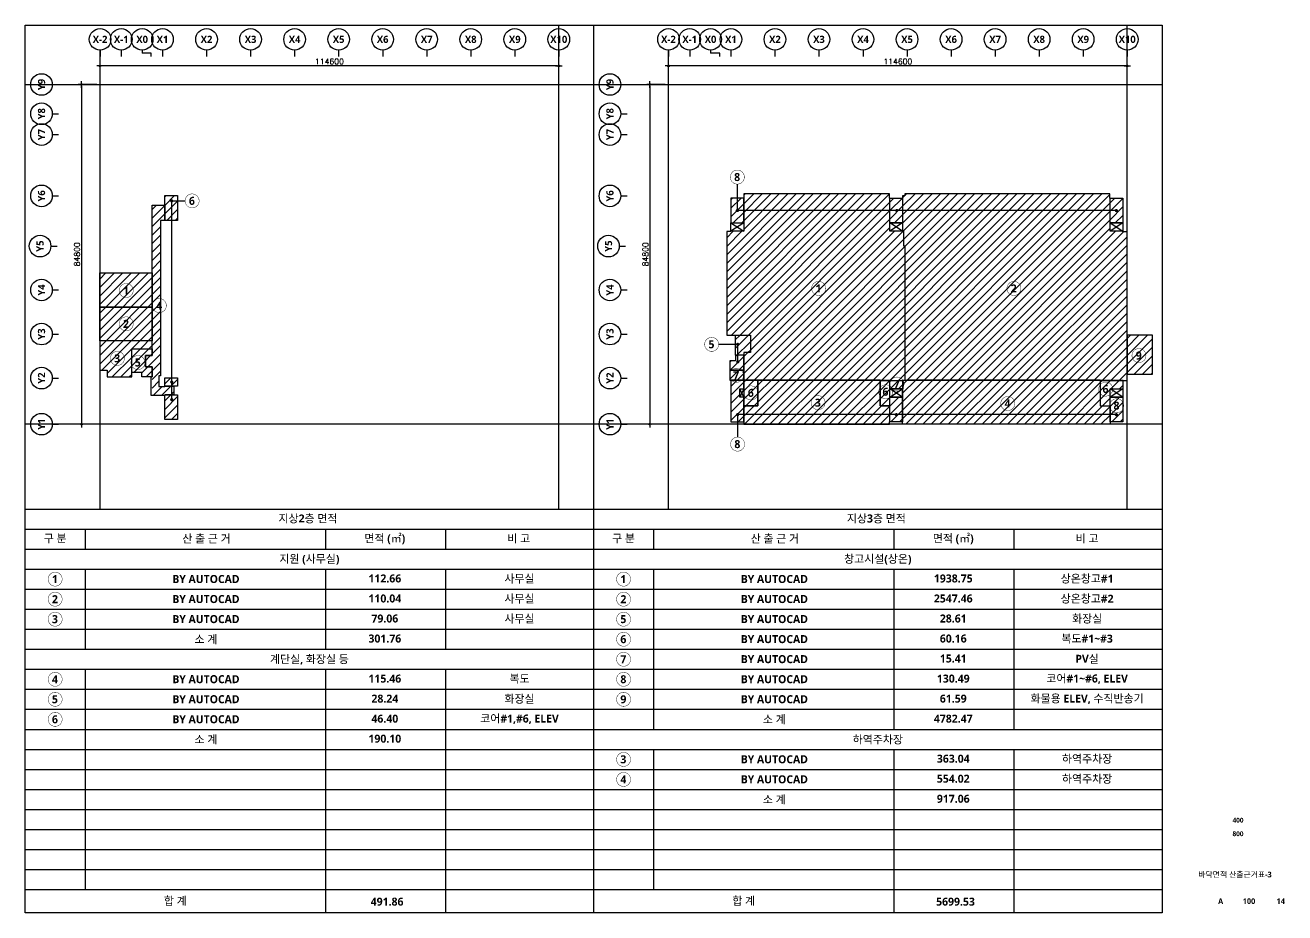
# Model space of a CAD drawing. Header units: millimetres. Extents: x 8000 to 190005487, y 8000 to 455456909.
# Drawn here: x 680000 to 994675, y 8000 to 229600 of the extents above; entities that cross this region are included whole.
import ezdxf
from ezdxf.enums import TextEntityAlignment as Align

# ---------------------------------------------------------------- set-up
doc = ezdxf.new("R2010")
doc.units = ezdxf.units.MM
doc.header["$LTSCALE"] = 800
doc.header["$MEASUREMENT"] = 0
doc.header["$PDSIZE"] = -10
doc.layers.get('0').update_dxf_attribs({"linetype": 'CONTINUOUS'})
doc.layers.get('Defpoints').update_dxf_attribs({"color": 153, "linetype": 'CONTINUOUS'})
for name, color, linetype in [('1-HY', 8, 'CONTINUOUS'), ('8', 8, 'CONTINUOUS'), ('A-ANNO-TEXT2', 3, 'CONTINUOUS'), ('A-ANNO-TITL', 7, 'CONTINUOUS'), ('COL', 2, 'CONTINUOUS'), ('X-SEC-종$0$A-ST-AXIS-BUB', 7, 'CONTINUOUS')]:
    doc.layers.add(name, color=color, linetype=linetype)
doc.layers.add('면적', color=210, linetype='CONTINUOUS', plot=False)
doc.styles.add('SH_대대리576', font='NanumGothicBold.ttf')
doc.styles.get("Standard").update_dxf_attribs({"font": 'SIMPLEX.shx'})
doc.dimstyles.new('사본 SHP 800', dxfattribs={"dimscale": 400, "dimtxt": 3.5, "dimasz": 1, "dimexe": 2, "dimexo": 2, "dimgap": 1, "dimtad": 1, "dimdec": 0, "dimzin": 0, "dimdsep": 46, "dimtxsty": 'Standard', "dimblk": 'DIMDOT', "dimcen": 0.09, "dimclrt": 3, "dimadec": 0, "dimazin": 1, "dimtfac": 1, "dimtdec": 0, "dimtix": 1, "dimtmove": 2, "dimatfit": 0, "dimldrblk": 'DIMDOT', "dimfxl": 1, "dimtfillclr": 3, "dimtolj": 1, "dimtzin": 0, "dimarcsym": 0})
pattern_1 = [(45, (-2359982.4, 1441491.1), (-1060.6602, 1060.6602), [])]

# ---------------------------------------------------------------- blocks, each defined once
blk = doc.blocks.new('X-SEC-종$0$A-ST-AXIS-BUB-1')
at = {"layer": 'X-SEC-종$0$A-ST-AXIS-BUB'}
blk.add_line((0, 350), (0, 0), dxfattribs=at)
blk.add_circle((0, 950), 600, dxfattribs=at)
blk = doc.blocks.new('A$C75C439D1')
at = {"layer": 'X-SEC-종$0$A-ST-AXIS-BUB'}
blk.add_line((1800, 1050, -103000), (1800, 525, -103000), dxfattribs=at)
at = {"layer": 'X-SEC-종$0$A-ST-AXIS-BUB', "elevation": -103000}
blk.add_lwpolyline([(3323, 0), (3323, 525), (1800, 525)], dxfattribs=at)
at = {"layer": 'X-SEC-종$0$A-ST-AXIS-BUB'}
blk.add_circle((1800, 2850, -103000), 1800, dxfattribs=at)
blk = doc.blocks.new('DIMDOT')
at = {"color": 0}
blk.add_line((-2, 0), (2, 0), dxfattribs=at)
for radius in [0.5, 0.25]:
    blk.add_circle((0, 0), radius, dxfattribs=at)
blk = doc.blocks.new('*D111')
at = {"color": 0, "lineweight": -2}
for p, q in [((840705, 215593), (840705, 220241)), ((954905, 219441), (841105, 219441)), ((955305, 215593), (955305, 220241))]:
    blk.add_line(p, q, dxfattribs=at)
at = {"layer": 'Defpoints', "color": 0}
for p in [(840705, 219441), (840705, 214793), (955305, 214793)]:
    blk.add_point(p, dxfattribs=at)
at = {"color": 0, "linetype": 'ByBlock', "lineweight": -2, "xscale": 400, "yscale": 400, "zscale": 400, "rotation": 180}
blk.add_blockref('DIMDOT', (840705, 219441), dxfattribs=at)
at = {"color": 0, "linetype": 'ByBlock', "lineweight": -2, "xscale": 400, "yscale": 400, "zscale": 400}
blk.add_blockref('DIMDOT', (955305, 219441), dxfattribs=at)
at = {"color": 3, "insert": (898005, 220542), "char_height": 1400, "attachment_point": 5}
blk.add_mtext('\\A1;114600', dxfattribs=at)
blk = doc.blocks.new('*D112')
at = {"color": 0, "lineweight": -2}
for p, q in [((839905, 214793), (835257, 214793)), ((836057, 214393), (836057, 130393)), ((839905, 129993), (835257, 129993))]:
    blk.add_line(p, q, dxfattribs=at)
at = {"layer": 'Defpoints', "color": 0}
for p in [(840705, 214793), (836057, 129993), (840705, 129993)]:
    blk.add_point(p, dxfattribs=at)
at = {"color": 0, "linetype": 'ByBlock', "lineweight": -2, "xscale": 400, "yscale": 400, "zscale": 400}
for p, rotation in [((836057, 214793), 90), ((836057, 129993), 270)]:
    blk.add_blockref('DIMDOT', p, dxfattribs=dict(at, rotation=rotation))
at = {"color": 3, "insert": (834956, 172393), "char_height": 1400, "attachment_point": 5, "rotation": 90}
blk.add_mtext('\\A1;84800', dxfattribs=at)
blk = doc.blocks.new('*D113')
at = {"color": 0, "lineweight": -2}
for p, q in [((697905, 214793), (693257, 214793)), ((694057, 214393), (694057, 130393)), ((697905, 129993), (693257, 129993))]:
    blk.add_line(p, q, dxfattribs=at)
at = {"layer": 'Defpoints', "color": 0}
for p in [(698705, 214793), (694057, 129993), (698705, 129993)]:
    blk.add_point(p, dxfattribs=at)
at = {"color": 0, "linetype": 'ByBlock', "lineweight": -2, "xscale": 400, "yscale": 400, "zscale": 400}
for p, rotation in [((694057, 214793), 90), ((694057, 129993), 270)]:
    blk.add_blockref('DIMDOT', p, dxfattribs=dict(at, rotation=rotation))
at = {"color": 3, "insert": (692956, 172393), "char_height": 1400, "attachment_point": 5, "rotation": 90}
blk.add_mtext('\\A1;84800', dxfattribs=at)
blk = doc.blocks.new('*D114')
at = {"color": 0, "lineweight": -2}
for p, q in [((698705, 215593), (698705, 220241)), ((812905, 219441), (699105, 219441)), ((813305, 215593), (813305, 220241))]:
    blk.add_line(p, q, dxfattribs=at)
at = {"layer": 'Defpoints', "color": 0}
for p in [(698705, 219441), (698705, 214793), (813305, 214793)]:
    blk.add_point(p, dxfattribs=at)
at = {"color": 0, "linetype": 'ByBlock', "lineweight": -2, "xscale": 400, "yscale": 400, "zscale": 400, "rotation": 180}
blk.add_blockref('DIMDOT', (698705, 219441), dxfattribs=at)
at = {"color": 0, "linetype": 'ByBlock', "lineweight": -2, "xscale": 400, "yscale": 400, "zscale": 400}
blk.add_blockref('DIMDOT', (813305, 219441), dxfattribs=at)
at = {"color": 3, "insert": (756005, 220542), "char_height": 1400, "attachment_point": 5}
blk.add_mtext('\\A1;114600', dxfattribs=at)

msp = doc.modelspace()

# ---------------------------------------------------------------- hatches: boundary and pattern name
at = {"layer": '1-HY', "transparency": 33554687}
h = msp.add_hatch(dxfattribs=at)
h.set_pattern_fill('ANSI31', color=256, scale=12000)
h.set_pattern_definition(pattern_1)
h.paths.add_polyline_path([(714855.3, 141542.9), (718055.3, 141542.9), (718055.3, 139442.9), (714855.3, 139442.9)])
h.paths.add_polyline_path([(718055.3, 180842.9), (714855.3, 180842.9), (714855.3, 187042.9), (718055.3, 187042.9)])
h.paths.add_polyline_path([(711705.3, 159192.9), (698605.3, 159192.9), (698605.3, 167792.9), (711705.3, 167792.9)])
h.paths.add_polyline_path([(713405.3, 142092.9), (713405.3, 139392.9), (714855.3, 139392.9), (714855.3, 139442.9), (717105.3, 139442.9), (717105.3, 137342.9), (714855.3, 137342.9), (714855.3, 137142.9), (711705.3, 137142.9), (711705.3, 144332.9), (710035.3, 144332.9), (710035.3, 147102.9), (711705.3, 147102.9), (711705.3, 184692.9), (714855.3, 184692.9), (714855.3, 180842.9), (713805.3, 180842.9), (713805.3, 142092.9)])
h.paths.add_polyline_path([(711705.3, 150792.9), (698605.3, 150792.9), (698605.3, 159192.9), (711705.3, 159192.9)])
h.paths.add_polyline_path([(714855.3, 137342.9), (718055.3, 137342.9), (718055.3, 131142.9), (714855.3, 131142.9)])
h.paths.add_polyline_path([(706605.3, 142092.9), (706605.3, 148792.9), (711705.3, 148792.9), (711705.3, 150792.9), (698605.3, 150792.9), (698605.3, 143442.9), (700505.3, 143442.9), (700505.3, 141792.9), (706505.3, 141792.9), (706605.3, 141792.9)])
h.paths.add_polyline_path([(709135.3, 141792.9), (709135.3, 142912.9), (706605.3, 142912.9), (706605.3, 145732.9), (706605.3, 148792.9), (711705.3, 148792.9), (711705.3, 147102.9), (710035.3, 147102.9), (710035.3, 144332.9), (711705.3, 144332.9), (711705.3, 141792.9)])
h = msp.add_hatch(dxfattribs=at)
h.set_pattern_fill('ANSI31', color=256, scale=12000)
h.set_pattern_definition(pattern_1)
h.paths.add_polyline_path([(955255.3, 140992.9), (955255.3, 178017.9), (954205.3, 178017.9), (954205.3, 178142.9), (951005.3, 178142.9), (951005.3, 186442.9), (950955.3, 186442.9), (950955.3, 187492.9), (899755.3, 187492.9), (899755.3, 186992.9), (899205.3, 186992.9), (899205.3, 186442.9), (899205.3, 178142.9), (896005.3, 178142.9), (896005.3, 186442.9), (895955.3, 186442.9), (895955.3, 187492.9), (859555.3, 187492.9), (859555.3, 186442.9), (859505.3, 186442.9), (859505.3, 178142.9), (856305.3, 178142.9), (856305.3, 178092.9), (855255.3, 178092.9), (855255.3, 152167.9), (857455.3, 152167.9), (861155.3, 152167.9), (861155.3, 147852.9), (859555.3, 147852.9), (859555.3, 140967.9), (863055.3, 140967.9), (863055.3, 140992.9), (893555.3, 140992.9), (893555.3, 140892.9), (899255.3, 140892.9), (899255.3, 140992.9), (921755.3, 140992.9), (921755.3, 140992.9)])
h = msp.add_hatch(dxfattribs=at)
h.set_pattern_fill('ANSI31', color=256, scale=12000)
h.set_pattern_definition(pattern_1)
h.paths.add_polyline_path([(856305.3, 180242.9), (859505.3, 180242.9), (859505.3, 186442.9), (856305.3, 186442.9)])
h.paths.add_polyline_path([(954205.3, 180242.9), (951005.3, 180242.9), (951005.3, 186442.9), (954205.3, 186442.9)])
h.paths.add_polyline_path([(896005.3, 186442.9), (899205.3, 186442.9), (899205.3, 180242.9), (896005.3, 180242.9)])
h = msp.add_hatch(dxfattribs=at)
h.set_pattern_fill('ANSI31', color=256, scale=12000)
h.set_pattern_definition(pattern_1)
h.paths.add_polyline_path([(856055.3, 143442.9), (856055.3, 140942.9), (856305.3, 140942.9), (859555.3, 140942.9), (859555.3, 143442.9)])
h.paths.add_polyline_path([(859555.3, 140967.9), (859555.3, 140942.9), (859505.3, 140942.9), (859505.3, 138842.9), (859505.3, 138842.9), (859505.3, 136742.9), (859505.3, 136742.9), (859505.3, 134592.9), (863055.3, 134592.9), (863055.3, 140967.9)])
h.paths.add_polyline_path([(857455.3, 147252.9), (857455.3, 145792.9), (856055.3, 145792.9), (856055.3, 143442.9), (859555.3, 143442.9), (859555.3, 147252.9)])
h.paths.add_polyline_path([(857455.3, 147252.9), (857455.3, 152167.9), (861155.3, 152167.9), (861155.3, 147852.9), (859555.3, 147852.9), (859555.3, 147252.9)])
h.paths.add_polyline_path([(896005.3, 140892.9), (899255.3, 140892.9), (899255.3, 138842.9), (896005.3, 138842.9)])
h.paths.add_polyline_path([(859505.3, 138842.9), (859505.3, 140942.9), (856305.3, 140942.9), (856305.3, 130542.9), (859505.3, 130542.9), (859505.3, 136742.9), (858555.3, 136742.9), (858555.3, 138842.9)])
h.paths.add_polyline_path([(893555.3, 140892.9), (893555.3, 134592.9), (896005.3, 134592.9), (896005.3, 138842.9), (896005.3, 140892.9)])
h.paths.add_polyline_path([(896005.3, 136742.9), (899205.3, 136742.9), (899205.3, 130542.9), (896005.3, 130542.9)])
h = msp.add_hatch(dxfattribs=at)
h.set_pattern_fill('ANSI31', color=256, scale=12000)
h.set_pattern_definition(pattern_1)
h.paths.add_polyline_path([(955255.3, 152192.9), (955255.3, 142492.9), (961605.3, 142492.9), (961605.3, 152192.9)])
h = msp.add_hatch(dxfattribs=at)
h.set_pattern_fill('ANSI31', color=256, scale=12000)
h.set_pattern_definition(pattern_1)
h.paths.add_polyline_path([(859505.3, 134592.9), (859505.3, 130542.9), (859555.3, 130542.9), (859555.3, 129992.9), (895955.3, 129992.9), (895955.3, 130542.9), (896005.3, 130542.9), (896005.3, 134592.9), (893555.3, 134592.9), (893555.3, 140992.9), (863055.3, 140992.9), (863055.3, 134592.9)])
h.paths.add_polyline_path([(951005.3, 129992.9), (951005.3, 134595.2), (948555.3, 134595.2), (948555.3, 140992.9), (899255.3, 140992.9), (899255.3, 138842.9), (899205.3, 138842.9), (899205.3, 129992.9)])
h = msp.add_hatch(dxfattribs=at)
h.set_pattern_fill('ANSI31', color=256, scale=12000)
h.set_pattern_definition(pattern_1)
h.paths.add_polyline_path([(954205.3, 130542.9), (951005.3, 130542.9), (951005.3, 136742.9), (954205.3, 136742.9)])
h.paths.add_polyline_path([(948555.3, 140892.9), (948555.3, 134595.2), (950955.3, 134595.2), (951005.3, 134595.2), (951005.3, 138842.9), (954255.3, 138842.9), (954255.3, 138992.9), (954255.3, 140892.9)])

# ---------------------------------------------------------------- linework, layer by layer
for p, q in [((856305.3, 180242.9), (859505.3, 178142.9, -103000)), ((859505.3, 180242.9), (856305.3, 178142.9, -103000)), ((899205.3, 178142.9, -103000), (896005.3, 180242.9, -103000)), ((899205.3, 180242.9, -103000), (896005.3, 178142.9, -103000)), ((954205.3, 180242.9), (951005.3, 178142.9, -103000)), ((951005.3, 180242.9), (954205.3, 178142.9)), ((859505.3, 136742.9, -103000), (858555.3, 138842.9)), ((859505.3, 138842.9, -103000), (858555.3, 136742.9, -103000)), ((863055.3, 140967.9), (859555.3, 140967.9)), ((899205.3, 136742.9, -103000), (896005.3, 138842.9, -103000)), ((896005.3, 136742.9, -103000), (899205.3, 138842.9, -103000)), ((954205.3, 136742.9, -103000), (951005.3, 138842.9, -103000)), ((954205.3, 138842.9, -103000), (951005.3, 136742.9, -103000)), ((695000, 103800), (695000, 98800)), ((695000, 103800), (695000, 98800)), ((695000, 103800), (695000, 98800)), ((755000, 103800), (755000, 98800)), ((785000, 103800), (785000, 98800)), ((837000, 103800), (837000, 98800)), ((897000, 103800), (897000, 98800)), ((927000, 103800), (927000, 98800)), ((680000, 98800), (964000, 98800)), ((680000, 93800), (964000, 93800)), ((695000, 93800), (695000, 73800)), ((755000, 93800), (755000, 73800)), ((785000, 93800), (785000, 73800)), ((837000, 93800), (837000, 53800)), ((897000, 93800), (897000, 53800)), ((927000, 93800), (927000, 53800)), ((680000, 88800), (964000, 88800)), ((680000, 83800), (964000, 83800)), ((680000, 78800), (964000, 78800)), ((680000, 73800), (964000, 73800)), ((680000, 68800), (964000, 68800)), ((695000, 68800), (695000, 13800)), ((755000, 68800), (755000, 8000)), ((785000, 68800), (785000, 8000)), ((680000, 63800), (964000, 63800)), ((680000, 58800), (964000, 58800)), ((680000, 53800), (964000, 53800)), ((680000, 48800), (964000, 48800)), ((837000, 48800), (837000, 13800)), ((897000, 48800), (897000, 8000)), ((927000, 48800), (927000, 8000)), ((680000, 43800), (964000, 43800)), ((680000, 38800), (964000, 38800)), ((680000, 33800), (964000, 33800)), ((680000, 28800), (964000, 28800)), ((680000, 23800), (964000, 23800)), ((680000, 18800), (964000, 18800)), ((680000, 13800), (964000, 13800))]:
    msp.add_line(p, q)
for points in [[(952583, 183323.3), (857910.5, 183323.3), (857910.5, 189926.9)], [(716609.4, 136129.2), (716609.4, 185732.9), (719949.9, 185732.9)]]:
    msp.add_lwpolyline(points)
for points, const_width in [([(716409.4, 185732.9, 1), (716809.4, 185732.9, 1)], 400), ([(857710.5, 183323.3, 1), (858110.5, 183323.3, 1)], 400), ([(897543.9, 183323.3, 1), (897943.9, 183323.3, 1)], 400), ([(952383, 183323.3, 1), (952783, 183323.3, 1)], 400), ([(716409.4, 140490.8, 1), (716809.4, 140490.8, 1)], 400), ([(716409.4, 136129.2, 1), (716809.4, 136129.2, 1)], 400), ([(685736.7, 91298.2, 1), (689236.7, 91298.2, 1)], 100), ([(827736.7, 91298.2, 1), (831236.7, 91298.2, 1)], 100), ([(685736.7, 86298.2, 1), (689236.7, 86298.2, 1)], 100), ([(827736.7, 86298.2, 1), (831236.7, 86298.2, 1)], 100), ([(685736.7, 81298.2, 1), (689236.7, 81298.2, 1)], 100), ([(827736.7, 81298.2, 1), (831236.7, 81298.2, 1)], 100), ([(827736.7, 76298.2, 1), (831236.7, 76298.2, 1)], 100), ([(827736.7, 71298.2, 1), (831236.7, 71298.2, 1)], 100), ([(685736.7, 66298.2, 1), (689236.7, 66298.2, 1)], 100), ([(827736.7, 66298.2, 1), (831236.7, 66298.2, 1)], 100), ([(685736.7, 61298.2, 1), (689236.7, 61298.2, 1)], 100), ([(827736.7, 61298.2, 1), (831236.7, 61298.2, 1)], 100), ([(685736.7, 56298.2, 1), (689236.7, 56298.2, 1)], 100), ([(827736.7, 46298.2, 1), (831236.7, 46298.2, 1)], 100), ([(827736.7, 41298.2, 1), (831236.7, 41298.2, 1)], 100)]:
    msp.add_lwpolyline(points, format="xyb", close=True, dxfattribs=dict(const_width=const_width))
at = {"elevation": -103000}
for points in [[(858013, 145548.9), (858013, 149919), (853244, 149919)], [(952583, 132371.6), (857970.8, 132371.6), (857970.8, 126756.8)]]:
    msp.add_lwpolyline(points, dxfattribs=at)
at = {"const_width": 400, "elevation": -103000}
for points in [[(857813, 149919, 1), (858213, 149919, 1)], [(857813, 145548.9, 1), (858213, 145548.9, 1)], [(857770.8, 132371.6, 1), (858170.8, 132371.6, 1)], [(897418, 132371.6, 1), (897818, 132371.6, 1)], [(952383, 132371.6, 1), (952783, 132371.6, 1)]]:
    msp.add_lwpolyline(points, format="xyb", close=True, dxfattribs=at)
at = {"layer": '8'}
for p, q in [((813305.3, 108800), (813305.3, 229600)), ((955305.3, 108800), (955305.3, 229600)), ((698705.3, 108800), (698705.3, 223367.9)), ((840705.3, 108800), (840705.3, 223367.9)), ((680000, 214792.9), (822000, 214792.9)), ((822000, 214792.9), (964000, 214792.9)), ((822000, 129992.9), (680000, 129992.9)), ((964000, 129992.9), (822000, 129992.9))]:
    msp.add_line(p, q, dxfattribs=at)
at = {"layer": 'A-ANNO-TEXT2', "const_width": 100}
for points in [[(856160.5, 191676.9, 1), (859660.5, 191676.9, 1)], [(719949.9, 185732.9, 1), (723449.9, 185732.9, 1)], [(703487.9, 163360.9, 1), (706987.9, 163360.9, 1)], [(876470.8, 163885.8, 1), (879970.8, 163885.8, 1)], [(925256.9, 163885.8, 1), (928756.9, 163885.8, 1)], [(711761.2, 159607.6, 1), (715261.2, 159607.6, 1)], [(703487.9, 155043.7, 1), (706987.9, 155043.7, 1)], [(701280.4, 146417.8, 1), (704780.4, 146417.8, 1)], [(956491, 147122.8, 1), (959991, 147122.8, 1)], [(706416.8, 145373.9, 1), (709916.8, 145373.9, 1)], [(855927.1, 142193.2, 1), (859427.1, 142193.2, 1)], [(896050.8, 140015.4, 1), (899550.8, 140015.4, 1)], [(859573.8, 137796.4, 1), (863073.8, 137796.4, 1)], [(893211.3, 138074.6, 1), (896711.3, 138074.6, 1)], [(948185.6, 138747.6, 1), (951685.6, 138747.6, 1)], [(876336.7, 135355.6, 1), (879836.7, 135355.6, 1)], [(923725.8, 135147.7, 1), (927225.8, 135147.7, 1)]]:
    msp.add_lwpolyline(points, format="xyb", close=True, dxfattribs=at)
for points, elevation in [([(849744, 149919, 1), (853244, 149919, 1)], -103000), ([(950933.9, 134603.1, 1), (954433.9, 134603.1, 1)], 103000), ([(856220.8, 125006.8, 1), (859720.8, 125006.8, 1)], -103000)]:
    msp.add_lwpolyline(points, format="xyb", close=True, dxfattribs=dict(at, elevation=elevation))
at = {"layer": 'COL'}
for p, q in [((822000, 229600), (822000, 8000)), ((955255.3, 142492.9), (955255.3, 152192.9)), ((680000, 108800), (964000, 108800)), ((680000, 103800), (964000, 103800))]:
    msp.add_line(p, q, dxfattribs=at)
for points in [[(718055.3, 180842.9), (714855.3, 180842.9), (714855.3, 187042.9), (718055.3, 187042.9)], [(856305.3, 180242.9), (859505.3, 180242.9), (859505.3, 186442.9), (856305.3, 186442.9)], [(954205.3, 180242.9), (951005.3, 180242.9), (951005.3, 186442.9), (954205.3, 186442.9)], [(711705.3, 141792.9), (711705.3, 144332.9), (710035.3, 144332.9), (710035.3, 147102.9), (711705.3, 147102.9), (711705.3, 184692.9), (714855.3, 184692.9), (714855.3, 180842.9), (713805.3, 180842.9), (713805.3, 142092.9), (713405.3, 142092.9), (713405.3, 139392.9), (714855.3, 139392.9), (714855.3, 139442.9), (717105.3, 139442.9), (717105.3, 137342.9), (714855.3, 137342.9), (714855.3, 137142.9), (711505.3, 137142.9), (711505.3, 141792.9), (711705.3, 141792.9)], [(856305.3, 180242.9), (859505.3, 180242.9), (859505.3, 178142.9), (856305.3, 178142.9)], [(951005.3, 180242.9), (954205.3, 180242.9), (954205.3, 178142.9), (951005.3, 178142.9)], [(711705.3, 159192.9), (698605.3, 159192.9), (698605.3, 167792.9), (711705.3, 167792.9)], [(711705.3, 150792.9), (698605.3, 150792.9), (698605.3, 159192.9), (711705.3, 159192.9)], [(955255.3, 152192.9), (955255.3, 142492.9), (961605.3, 142492.9), (961605.3, 152192.9)], [(706605.3, 142092.9), (706605.3, 148792.9), (711705.3, 148792.9), (711705.3, 150792.9), (698605.3, 150792.9), (698605.3, 143442.9), (700505.3, 143442.9), (700505.3, 141792.9), (706505.3, 141792.9), (706605.3, 141792.9)], [(709135.3, 141792.9), (709135.3, 142912.9), (706605.3, 142912.9), (706605.3, 145732.9), (706605.3, 148792.9), (711705.3, 148792.9), (711705.3, 147102.9), (710035.3, 147102.9), (710035.3, 144332.9), (711705.3, 144332.9), (711705.3, 141792.9)], [(714855.3, 141542.9), (718055.3, 141542.9), (718055.3, 139442.9), (714855.3, 139442.9)], [(858555.3, 138842.9), (859505.3, 138842.9), (859505.3, 136742.9), (858555.3, 136742.9)], [(714855.3, 137342.9), (718055.3, 137342.9), (718055.3, 131142.9), (714855.3, 131142.9)]]:
    msp.add_lwpolyline(points, close=True, dxfattribs=at)
at = {"layer": 'COL', "elevation": -103000}
for points in [[(859555.3, 187492.9), (859555.3, 186442.9), (859505.3, 186442.9), (859505.3, 178142.9), (856305.3, 178142.9), (856305.3, 178092.9), (855255.3, 178092.9), (855255.3, 152192.9), (861155.3, 152192.9), (861155.3, 147852.9), (859555.3, 147852.9), (859555.3, 140967.9), (863055.3, 140967.9), (863055.3, 140992.9), (893555.3, 140992.9), (893555.3, 140892.9), (899255.3, 140892.9), (899255.3, 140992.9), (948555.3, 140992.9), (948555.3, 140892.9), (955255.3, 140892.9), (955255.3, 178017.9), (954205.3, 178017.9), (954205.3, 178142.9), (951005.3, 178142.9), (951005.3, 186442.9), (950955.3, 186442.9), (950955.3, 187492.9), (899755.3, 187492.9), (899755.3, 186992.9), (899205.3, 186992.9), (899205.3, 178142.9), (896005.3, 178142.9), (896005.3, 186442.9), (895955.3, 186442.9), (895955.3, 187492.9)], [(896005.3, 186442.9), (899205.3, 186442.9), (899205.3, 180242.9), (896005.3, 180242.9)], [(896005.3, 180242.9), (899205.3, 180242.9), (899205.3, 178142.9), (896005.3, 178142.9)], [(857455.3, 147252.9), (857455.3, 152192.9), (861155.3, 152192.9), (861155.3, 147852.9), (859555.3, 147852.9), (859555.3, 147252.9)], [(857455.3, 147252.9), (857455.3, 145792.9), (856055.3, 145792.9), (856055.3, 143442.9), (859555.3, 143442.9), (859555.3, 147252.9), (857455.3, 147252.9)], [(856055.3, 143442.9), (856055.3, 140942.9), (856305.3, 140942.9), (859555.3, 140942.9), (859555.3, 143442.9)], [(859505.3, 138842.9), (859505.3, 140942.9), (856305.3, 140942.9), (856305.3, 130542.9), (859505.3, 130542.9), (859505.3, 136742.9), (858555.3, 136742.9), (858555.3, 138842.9)], [(859505.3, 134592.9), (859505.3, 130542.9), (859555.3, 130542.9), (859555.3, 129992.9), (895955.3, 129992.9), (895955.3, 130542.9), (896005.3, 130542.9), (896005.3, 134592.9), (893555.3, 134592.9), (893555.3, 140992.9), (863055.3, 140992.9), (863055.3, 134592.9)], [(859555.3, 140967.9), (859555.3, 140942.9), (859505.3, 140942.9), (859505.3, 138842.9), (859505.3, 138842.9), (859505.3, 136742.9), (859505.3, 136742.9), (859505.3, 134592.9), (863055.3, 134592.9), (863055.3, 140967.9)], [(893555.3, 140892.9), (893555.3, 134592.9), (896005.3, 134592.9), (896005.3, 138842.9), (896005.3, 138842.9), (896005.3, 138842.9), (896005.3, 138842.9), (896005.3, 140892.9)], [(896005.3, 140892.9), (899255.3, 140892.9), (899255.3, 138842.9), (896005.3, 138842.9)], [(899205.3, 129992.9), (899205.3, 138842.9), (899255.3, 138842.9), (899255.3, 140992.9), (948555.3, 140992.9), (948555.3, 134595.2), (951005.3, 134595.2), (951005.3, 129992.9)], [(948555.3, 140892.9), (948555.3, 134595.2), (950955.3, 134595.2), (950955.3, 134595.2), (951005.3, 134595.2), (951005.3, 138842.9), (954255.3, 138842.9), (954255.3, 138842.9), (954255.3, 138992.9), (954255.3, 140892.9)], [(954205.3, 136742.9), (951005.3, 136742.9), (951005.3, 138842.9), (954205.3, 138842.9)], [(896005.3, 136742.9), (899205.3, 136742.9), (899205.3, 130542.9), (896005.3, 130542.9)], [(954205.3, 130542.9), (951005.3, 130542.9), (951005.3, 136742.9), (954205.3, 136742.9)]]:
    msp.add_lwpolyline(points, close=True, dxfattribs=at)
at = {"layer": 'COL'}
msp.add_lwpolyline([(899205.3, 178142.9), (899455.3, 178142.9), (899455.3, 174492.9), (899755.3, 174492.9), (899755.3, 140992.9)], dxfattribs=at)
at = {"layer": 'COL', "elevation": -103000}
for points in [[(863055.3, 140992.9), (893555.3, 140992.9)], [(863055.3, 140992.9), (893555.3, 140992.9)], [(948555.3, 140992.9), (900255.3, 140992.9)]]:
    msp.add_lwpolyline(points, dxfattribs=at)
at = {"layer": 'Defpoints'}
msp.add_lwpolyline([(680000, 229600), (964000, 229600), (964000, 8000), (680000, 8000)], close=True, dxfattribs=at)
at = {"layer": '면적', "elevation": -103000}
msp.add_lwpolyline([(896005.3, 138842.9), (899205.3, 138842.9), (899205.3, 136742.9), (896005.3, 136742.9)], close=True, dxfattribs=at)

# ---------------------------------------------------------------- block references
at = {"layer": 'X-SEC-종$0$A-ST-AXIS-BUB'}
for name, p, xscale, yscale, zscale in [('X-SEC-종$0$A-ST-AXIS-BUB-1', (698705.3, 221792.9), 4.5, 4.5, 4.5), ('X-SEC-종$0$A-ST-AXIS-BUB-1', (704005.3, 221792.9), 4.5, 4.5, 4.5), ('A$C75C439D1', (706521, 221792.9), 1.5, 1.5, 1.5), ('X-SEC-종$0$A-ST-AXIS-BUB-1', (714305.3, 221792.9), 4.5, 4.5, 4.5), ('X-SEC-종$0$A-ST-AXIS-BUB-1', (725305.3, 221792.9), 4.5, 4.5, 4.5), ('X-SEC-종$0$A-ST-AXIS-BUB-1', (736305.3, 221792.9), 4.5, 4.5, 4.5), ('X-SEC-종$0$A-ST-AXIS-BUB-1', (747305.3, 221792.9), 4.5, 4.5, 4.5), ('X-SEC-종$0$A-ST-AXIS-BUB-1', (758305.3, 221792.9), 4.5, 4.5, 4.5), ('X-SEC-종$0$A-ST-AXIS-BUB-1', (769305.3, 221792.9), 4.5, 4.5, 4.5), ('X-SEC-종$0$A-ST-AXIS-BUB-1', (780305.3, 221792.9), 4.5, 4.5, 4.5), ('X-SEC-종$0$A-ST-AXIS-BUB-1', (791305.3, 221792.9), 4.5, 4.5, 4.5), ('X-SEC-종$0$A-ST-AXIS-BUB-1', (802305.3, 221792.9), 4.5, 4.5, 4.5), ('X-SEC-종$0$A-ST-AXIS-BUB-1', (813305.3, 221792.9), 4.5, 4.5, 4.5), ('X-SEC-종$0$A-ST-AXIS-BUB-1', (840705.3, 221792.9), 4.5, 4.5, 4.5), ('X-SEC-종$0$A-ST-AXIS-BUB-1', (846005.3, 221792.9), 4.5, 4.5, 4.5), ('A$C75C439D1', (848521, 221792.9), 1.5, 1.5, 1.5), ('X-SEC-종$0$A-ST-AXIS-BUB-1', (856305.3, 221792.9), 4.5, 4.5, 4.5), ('X-SEC-종$0$A-ST-AXIS-BUB-1', (867305.3, 221792.9), 4.5, 4.5, 4.5), ('X-SEC-종$0$A-ST-AXIS-BUB-1', (878305.3, 221792.9), 4.5, 4.5, 4.5), ('X-SEC-종$0$A-ST-AXIS-BUB-1', (889305.3, 221792.9), 4.5, 4.5, 4.5), ('X-SEC-종$0$A-ST-AXIS-BUB-1', (900305.3, 221792.9), 4.5, 4.5, 4.5), ('X-SEC-종$0$A-ST-AXIS-BUB-1', (911305.3, 221792.9), 4.5, 4.5, 4.5), ('X-SEC-종$0$A-ST-AXIS-BUB-1', (922305.3, 221792.9), 4.5, 4.5, 4.5), ('X-SEC-종$0$A-ST-AXIS-BUB-1', (933305.3, 221792.9), 4.5, 4.5, 4.5), ('X-SEC-종$0$A-ST-AXIS-BUB-1', (944305.3, 221792.9), 4.5, 4.5, 4.5), ('X-SEC-종$0$A-ST-AXIS-BUB-1', (955305.3, 221792.9), 4.5, 4.5, 4.5)]:
    msp.add_blockref(name, p, dxfattribs=dict(at, xscale=xscale, yscale=yscale, zscale=zscale))
at = {"layer": 'X-SEC-종$0$A-ST-AXIS-BUB', "xscale": 4.5, "yscale": 4.5, "zscale": 4.5, "rotation": 90}
for p in [(688352.3, 214792.9), (830352.3, 214792.9), (688352.3, 207492.9), (830352.3, 207492.9), (688352.3, 202292.9), (830352.3, 202292.9), (688352.3, 186992.9), (830352.3, 186992.9), (687990.4, 174450.6), (829990.4, 174450.6), (688352.3, 163492.9), (830352.3, 163492.9), (688352.3, 152492.9), (830352.3, 152492.9), (688352.3, 141492.9), (830352.3, 141492.9), (688352.3, 129992.9), (830352.3, 129992.9)]:
    msp.add_blockref('X-SEC-종$0$A-ST-AXIS-BUB-1', p, dxfattribs=at)

# ---------------------------------------------------------------- texts
at = {"layer": 'A-ANNO-TEXT2', "style": 'SH_대대리576'}
for s, p in [('8', (857855.7, 191686.4)), ('6', (721645.1, 185742.4)), ('1', (705183.1, 163370.4)), ('1', (878166, 163895.3)), ('2', (926952.1, 163895.3)), ('4', (713456.4, 159617.1)), ('2', (705183.1, 155053.3)), ('5', (851439.2, 149928.5, -103000)), ('9', (958186.2, 147132.3)), ('3', (702975.6, 146427.3)), ('5', (708112.1, 145383.4)), ('7', (857622.3, 142202.7)), ('6', (861269.1, 137805.9)), ('6', (894906.5, 138084.1)), ('7', (897746.1, 140024.9)), ('6', (949880.8, 138757.1)), ('3', (878031.9, 135365.1)), ('4', (925421, 135157.2)), ('8', (952629.1, 134612.6, 103000)), ('8', (857916, 125016.3, -103000)), ('지상2층 면적', (750639, 106495.9)), ('지상3층 면적', (892639, 106495.9)), ('구 분', (687482.3, 101469.6)), ('산 출 근 거 ', (725626, 101469.6)), ('면적 (㎡)', (769847.6, 101469.6)), ('비 고', (803285.8, 101469.6)), ('구 분', (829482.3, 101469.6)), ('산 출 근 거 ', (867626, 101469.6)), ('면적 (㎡)', (911847.6, 101469.6)), ('비 고', (945285.8, 101469.6)), ('지원 (사무실)', (751000, 96300)), ('창고시설(상온)', (893000, 96300)), ('1', (687431.9, 91307.7)), ('BY AUTOCAD', (725149.2, 91328.1)), ('112.66', (769847.6, 91469.6)), ('사무실', (803487.2, 91469.6)), ('1', (829431.9, 91307.7)), ('BY AUTOCAD', (867149.2, 91328.1)), ('1938.75', (911847.6, 91469.6)), ('상온창고#1', (945285.8, 91469.6)), ('2', (687431.9, 86307.7)), ('BY AUTOCAD', (725149.2, 86328.1)), ('110.04', (769847.6, 86469.6)), ('사무실', (803487.2, 86469.6)), ('2', (829431.9, 86307.7)), ('BY AUTOCAD', (867149.2, 86328.1)), ('2547.46', (911847.6, 86469.6)), ('상온창고#2', (945285.8, 86469.6)), ('3', (687431.9, 81307.7)), ('BY AUTOCAD', (725149.2, 81328.1)), ('79.06', (769847.6, 81469.6)), ('사무실', (803487.2, 81469.6)), ('5', (829431.9, 81307.7)), ('BY AUTOCAD', (867149.2, 81328.1)), ('28.61', (911847.6, 81469.6)), ('화장실', (945285.8, 81469.6)), ('소 계', (725149.2, 76328.1)), ('301.76', (769847.6, 76469.6)), ('6', (829431.9, 76307.7)), ('BY AUTOCAD', (867149.2, 76328.1)), ('60.16', (911847.6, 76469.6)), ('복도#1~#3', (945285.8, 76469.6)), ('계단실, 화장실 등', (751000, 71300)), ('15.41', (911847.6, 71469.6)), ('PV실', (945285.8, 71469.6)), ('7', (829431.9, 71307.7)), ('BY AUTOCAD', (867149.2, 71328.1)), ('4', (687431.9, 66307.7)), ('BY AUTOCAD', (725149.2, 66328.1)), ('115.46', (769847.6, 66469.6)), ('복도', (803487.2, 66469.6)), ('8', (829431.9, 66307.7)), ('BY AUTOCAD', (867149.2, 66328.1)), ('130.49', (911847.6, 66469.6)), ('코어#1~#6, ELEV', (945285.8, 66469.6)), ('5', (687431.9, 61307.7)), ('BY AUTOCAD', (725149.2, 61328.1)), ('28.24', (769847.6, 61469.6)), ('화장실', (803487.2, 61469.6)), ('9', (829431.9, 61307.7)), ('BY AUTOCAD', (867149.2, 61328.1)), ('61.59', (911847.6, 61469.6)), ('화물용 ELEV, 수직반송기', (945285.8, 61469.6)), ('6', (687431.9, 56307.7)), ('BY AUTOCAD', (725149.2, 56328.1)), ('46.40', (769847.6, 56469.6)), ('코어#1,#6, ELEV', (803487.2, 56469.6)), ('소 계', (867149.2, 56328.1)), ('4782.47', (911847.6, 56469.6)), ('소 계', (725149.2, 51328.1)), ('190.10', (769847.6, 51469.6)), ('하역주차장', (893000, 51300)), ('3', (829431.9, 46307.7)), ('BY AUTOCAD', (867149.2, 46328.1)), ('363.04', (911847.6, 46469.6)), ('하역주차장', (945285.8, 46469.6)), ('4', (829431.9, 41307.7)), ('BY AUTOCAD', (867149.2, 41328.1)), ('554.02', (911847.6, 41469.6)), ('하역주차장', (945285.8, 41469.6)), ('소 계', (867149.2, 36328.1)), ('917.06', (911847.6, 36469.6)), ('합 계', (717498, 11039.9)), ('491.86', (770408.8, 10779.4)), ('합 계', (859498, 11039.9)), ('5699.53', (912408.8, 10779.4))]:
    msp.add_text(s, height=2000, dxfattribs=at).set_placement(p, align=Align.MIDDLE)
at = {"layer": 'A-ANNO-TITL', "style": 'SH_대대리576'}
for s, height, p in [('400', 1200, (982980.7, 31111.2)), ('800', 1200, (982980.7, 27733.6)), ('바닥면적 산출근거표-3', 1400, (982227, 17589)), ('A', 1400, (978650.1, 10908.4)), ('100', 1400, (985734.4, 10908.4)), ('14', 1400, (993663, 10908.4))]:
    msp.add_text(s, height=height, dxfattribs=at).set_placement(p, align=Align.MIDDLE)
at = {"layer": 'X-SEC-종$0$A-ST-AXIS-BUB', "style": 'SH_대대리576'}
for s, p in [('X-2', (698705.3, 226067.9)), ('X-1', (704005.3, 226067.9)), ('X0', (709221, 226067.9)), ('X1', (714305.3, 226067.9)), ('X2', (725305.3, 226067.9)), ('X3', (736305.3, 226067.9)), ('X4', (747305.3, 226067.9)), ('X5', (758305.3, 226067.9)), ('X6', (769305.3, 226067.9)), ('X7', (780305.3, 226067.9)), ('X8', (791305.3, 226067.9)), ('X9', (802305.3, 226067.9)), ('X10', (813305.3, 226067.9)), ('X-2', (840705.3, 226067.9)), ('X-1', (846005.3, 226067.9)), ('X0', (851221, 226067.9)), ('X1', (856305.3, 226067.9)), ('X2', (867305.3, 226067.9)), ('X3', (878305.3, 226067.9)), ('X4', (889305.3, 226067.9)), ('X5', (900305.3, 226067.9)), ('X6', (911305.3, 226067.9)), ('X7', (922305.3, 226067.9)), ('X8', (933305.3, 226067.9)), ('X9', (944305.3, 226067.9)), ('X10', (955305.3, 226067.9))]:
    msp.add_text(s, height=1800, dxfattribs=at).set_placement(p, align=Align.MIDDLE_CENTER)
for s, p in [('Y9', (684077.3, 214792.9)), ('Y9', (826077.3, 214792.9)), ('Y8', (684077.3, 207492.9)), ('Y8', (826077.3, 207492.9)), ('Y7', (684077.3, 202292.9)), ('Y7', (826077.3, 202292.9)), ('Y6', (684077.3, 186992.9)), ('Y6', (826077.3, 186992.9)), ('Y5', (683715.4, 174450.6)), ('Y5', (825715.4, 174450.6)), ('Y4', (684077.3, 163492.9)), ('Y4', (826077.3, 163492.9)), ('Y3', (684077.3, 152492.9)), ('Y3', (826077.3, 152492.9)), ('Y2', (684077.3, 141492.9)), ('Y2', (826077.3, 141492.9)), ('Y1', (684077.3, 129992.9)), ('Y1', (826077.3, 129992.9))]:
    msp.add_text(s, height=1800, rotation=90, dxfattribs=at).set_placement(p, align=Align.MIDDLE_CENTER)

# ---------------------------------------------------------------- dimensions: what is measured, and where the dimension line sits
for base, p1, p2, picture, middle in [((698705.3, 219441.4), (813305.3, 214792.9), (698705.3, 214792.9), '*D114', (756005.3, 220542.3)), ((840705.3, 219441.4), (955305.3, 214792.9), (840705.3, 214792.9), '*D111', (898005.3, 220542.3))]:
    dim = msp.add_linear_dim(base=base, p1=p1, p2=p2, dimstyle='사본 SHP 800')
    dim.commit()
    dim.dimension.update_dxf_attribs({"geometry": picture, "text_midpoint": middle})
for base, p1, p2, picture, middle in [((694056.8, 129992.9), (698705.3, 214792.9), (698705.3, 129992.9), '*D113', (692955.9, 172392.9)), ((836056.8, 129992.9), (840705.3, 214792.9), (840705.3, 129992.9), '*D112', (834955.9, 172392.9))]:
    dim = msp.add_linear_dim(base=base, p1=p1, p2=p2, angle=90, dimstyle='사본 SHP 800')
    dim.commit()
    dim.dimension.update_dxf_attribs({"geometry": picture, "text_midpoint": middle})

doc.saveas('drawing.dxf')
